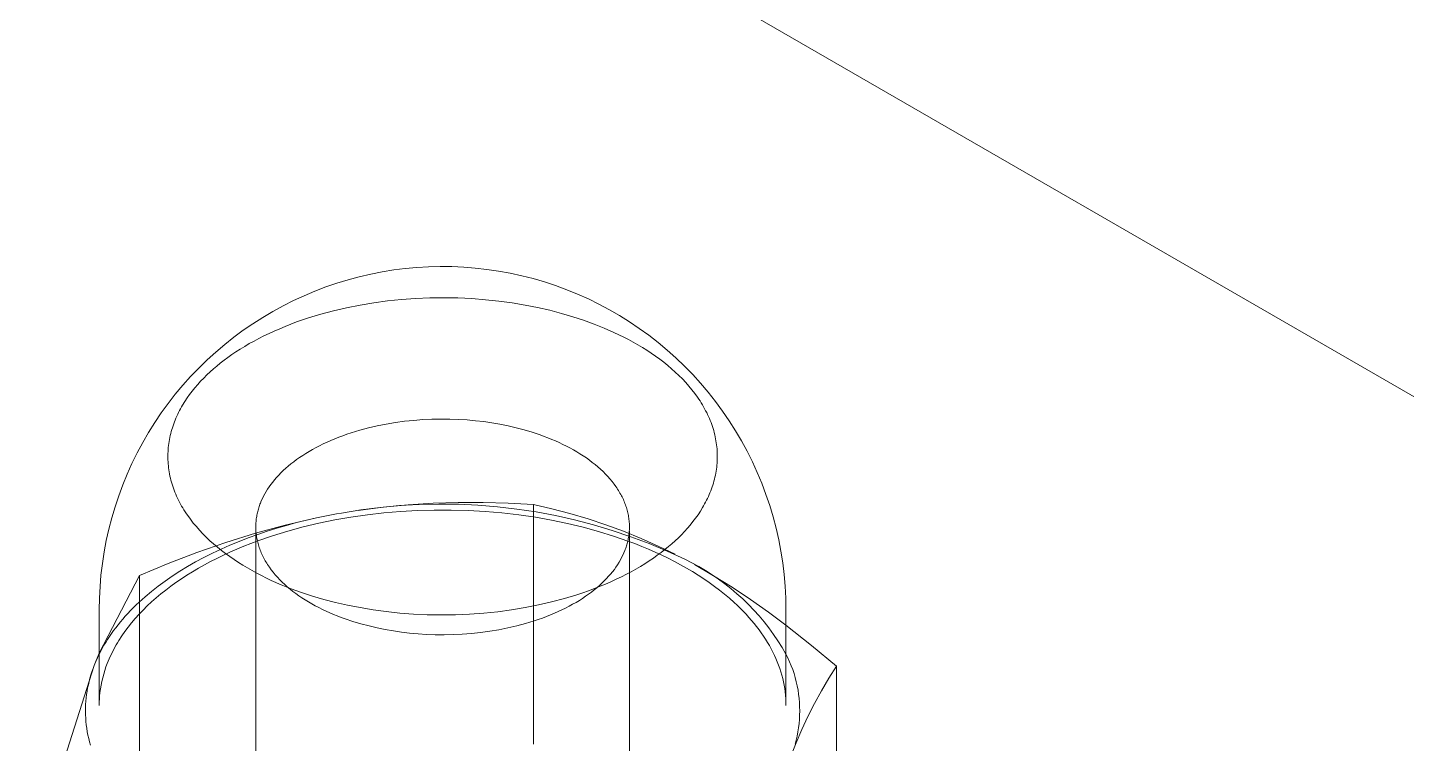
# Model space of a CAD drawing. Header units: millimetres. Extents: x -111 to 4919, y -143 to 3304.
# Drawn here: x 2781.96 to 2807.05, y 1543.93 to 1556.96 of the extents above; entities that cross this region are included whole.
import ezdxf

# ---------------------------------------------------------------- set-up
doc = ezdxf.new("R2010")
doc.units = ezdxf.units.MM
doc.layers.add('ZANO_R', color=7, linetype='Continuous', lineweight=0)

msp = doc.modelspace()

# ---------------------------------------------------------------- linework, layer by layer
at = {"layer": 'ZANO_R'}
for p, q in [((2769.006, 1572.285), (3087.204, 1388.573)), ((2787.791, 1552.37), (2787.996, 1552.425)), ((2787.996, 1552.425), (2788.204, 1552.473)), ((2788.204, 1552.473), (2788.412, 1552.514)), ((2788.412, 1552.514), (2788.623, 1552.548)), ((2788.623, 1552.548), (2788.834, 1552.574)), ((2788.834, 1552.574), (2789.046, 1552.594)), ((2789.046, 1552.594), (2789.258, 1552.606)), ((2789.258, 1552.606), (2789.471, 1552.611)), ((2789.471, 1552.611), (2789.683, 1552.609)), ((2789.683, 1552.609), (2789.896, 1552.6)), ((2789.896, 1552.6), (2790.108, 1552.583)), ((2790.108, 1552.583), (2790.32, 1552.559)), ((2790.32, 1552.559), (2790.532, 1552.528)), ((2790.532, 1552.528), (2790.743, 1552.489)), ((2790.743, 1552.489), (2790.952, 1552.443)), ((2790.952, 1552.443), (2791.16, 1552.39)), ((2786.991, 1552.08), (2787.187, 1552.163)), ((2787.187, 1552.163), (2787.386, 1552.239)), ((2787.386, 1552.239), (2787.587, 1552.308)), ((2787.587, 1552.308), (2787.791, 1552.37)), ((2791.16, 1552.39), (2791.366, 1552.33)), ((2791.366, 1552.33), (2791.57, 1552.263)), ((2791.57, 1552.263), (2791.771, 1552.189)), ((2791.771, 1552.189), (2791.97, 1552.108)), ((2786.608, 1551.895), (2786.798, 1551.991)), ((2786.798, 1551.991), (2786.991, 1552.08)), ((2788.01, 1551.909), (2787.766, 1551.86)), ((2788.258, 1551.95), (2788.01, 1551.909)), ((2788.51, 1551.984), (2788.258, 1551.95)), ((2788.765, 1552.01), (2788.51, 1551.984)), ((2789.022, 1552.028), (2788.765, 1552.01)), ((2789.279, 1552.039), (2789.022, 1552.028)), ((2789.535, 1552.042), (2789.279, 1552.039)), ((2789.791, 1552.038), (2789.535, 1552.042)), ((2790.043, 1552.026), (2789.791, 1552.038)), ((2790.293, 1552.007), (2790.043, 1552.026)), ((2790.538, 1551.981), (2790.293, 1552.007)), ((2790.779, 1551.948), (2790.538, 1551.981)), ((2791.013, 1551.909), (2790.779, 1551.948)), ((2791.241, 1551.864), (2791.013, 1551.909)), ((2791.97, 1552.108), (2792.165, 1552.02)), ((2792.165, 1552.02), (2792.358, 1551.926)), ((2792.358, 1551.926), (2792.547, 1551.825)), ((2786.059, 1551.57), (2786.238, 1551.685)), ((2786.238, 1551.685), (2786.421, 1551.793)), ((2786.421, 1551.793), (2786.608, 1551.895)), ((2787.072, 1551.675), (2786.962, 1551.639)), ((2787.296, 1551.743), (2787.072, 1551.675)), ((2787.528, 1551.805), (2787.296, 1551.743)), ((2787.766, 1551.86), (2787.528, 1551.805)), ((2791.462, 1551.814), (2791.241, 1551.864)), ((2791.676, 1551.758), (2791.462, 1551.814)), ((2791.882, 1551.698), (2791.676, 1551.758)), ((2792.079, 1551.633), (2791.882, 1551.698)), ((2792.547, 1551.825), (2792.733, 1551.718)), ((2792.733, 1551.718), (2792.915, 1551.604)), ((2785.712, 1551.323), (2785.883, 1551.45)), ((2785.883, 1551.45), (2786.059, 1551.57)), ((2786.448, 1551.437), (2786.353, 1551.393)), ((2786.547, 1551.479), (2786.448, 1551.437)), ((2786.647, 1551.521), (2786.547, 1551.479)), ((2786.75, 1551.562), (2786.647, 1551.521)), ((2786.855, 1551.601), (2786.75, 1551.562)), ((2786.962, 1551.639), (2786.855, 1551.601)), ((2792.268, 1551.564), (2792.079, 1551.633)), ((2792.451, 1551.491), (2792.268, 1551.564)), ((2792.631, 1551.412), (2792.451, 1551.491)), ((2792.72, 1551.37), (2792.631, 1551.412)), ((2792.915, 1551.604), (2793.093, 1551.484)), ((2793.093, 1551.484), (2793.266, 1551.359)), ((2785.383, 1551.053), (2785.546, 1551.191)), ((2785.546, 1551.191), (2785.712, 1551.323)), ((2785.911, 1551.158), (2785.83, 1551.108)), ((2785.994, 1551.207), (2785.911, 1551.158)), ((2786.08, 1551.255), (2785.994, 1551.207)), ((2786.168, 1551.302), (2786.08, 1551.255)), ((2786.259, 1551.348), (2786.168, 1551.302)), ((2786.353, 1551.393), (2786.259, 1551.348)), ((2792.808, 1551.326), (2792.72, 1551.37)), ((2792.895, 1551.281), (2792.808, 1551.326)), ((2792.981, 1551.235), (2792.895, 1551.281)), ((2793.065, 1551.187), (2792.981, 1551.235)), ((2793.148, 1551.137), (2793.065, 1551.187)), ((2793.266, 1551.359), (2793.435, 1551.227)), ((2793.435, 1551.227), (2793.6, 1551.089)), ((2785.074, 1550.761), (2785.226, 1550.91)), ((2785.226, 1550.91), (2785.383, 1551.053)), ((2785.534, 1550.904), (2785.467, 1550.852)), ((2785.604, 1550.956), (2785.534, 1550.904)), ((2785.677, 1551.008), (2785.604, 1550.956)), ((2785.752, 1551.058), (2785.677, 1551.008)), ((2785.83, 1551.108), (2785.752, 1551.058)), ((2793.23, 1551.086), (2793.148, 1551.137)), ((2793.309, 1551.034), (2793.23, 1551.086)), ((2793.387, 1550.98), (2793.309, 1551.034)), ((2793.464, 1550.925), (2793.387, 1550.98)), ((2793.538, 1550.868), (2793.464, 1550.925)), ((2793.6, 1551.089), (2793.76, 1550.946)), ((2793.76, 1550.946), (2793.915, 1550.798)), ((2784.927, 1550.608), (2785.074, 1550.761)), ((2785.28, 1550.692), (2785.221, 1550.637)), ((2785.34, 1550.746), (2785.28, 1550.692)), ((2785.402, 1550.799), (2785.34, 1550.746)), ((2785.467, 1550.852), (2785.402, 1550.799)), ((2793.61, 1550.81), (2793.538, 1550.868)), ((2793.68, 1550.75), (2793.61, 1550.81)), ((2793.748, 1550.69), (2793.68, 1550.75)), ((2793.813, 1550.628), (2793.748, 1550.69)), ((2793.915, 1550.798), (2794.064, 1550.644)), ((2794.064, 1550.644), (2794.209, 1550.486)), ((2784.648, 1550.286), (2784.785, 1550.449)), ((2784.785, 1550.449), (2784.927, 1550.608)), ((2785.005, 1550.405), (2784.955, 1550.343)), ((2785.056, 1550.464), (2785.005, 1550.405)), ((2785.109, 1550.523), (2785.056, 1550.464)), ((2785.164, 1550.581), (2785.109, 1550.523)), ((2785.221, 1550.637), (2785.164, 1550.581)), ((2793.876, 1550.565), (2793.813, 1550.628)), ((2793.937, 1550.5), (2793.876, 1550.565)), ((2793.994, 1550.435), (2793.937, 1550.5)), ((2794.049, 1550.369), (2793.994, 1550.435)), ((2794.209, 1550.486), (2794.347, 1550.322)), ((2784.518, 1550.118), (2784.648, 1550.286)), ((2784.821, 1550.154), (2784.781, 1550.088)), ((2784.863, 1550.218), (2784.821, 1550.154)), ((2784.908, 1550.281), (2784.863, 1550.218)), ((2784.955, 1550.343), (2784.908, 1550.281)), ((2794.102, 1550.301), (2794.049, 1550.369)), ((2794.151, 1550.233), (2794.102, 1550.301)), ((2794.175, 1550.198), (2794.151, 1550.233)), ((2794.198, 1550.164), (2794.175, 1550.198)), ((2794.22, 1550.129), (2794.198, 1550.164)), ((2794.347, 1550.322), (2794.48, 1550.154)), ((2794.48, 1550.154), (2794.608, 1549.981)), ((2784.273, 1549.77), (2784.393, 1549.946)), ((2784.393, 1549.946), (2784.518, 1550.118)), ((2784.691, 1549.921), (2784.675, 1549.886)), ((2784.708, 1549.955), (2784.691, 1549.921)), ((2784.725, 1549.988), (2784.708, 1549.955)), ((2784.743, 1550.022), (2784.725, 1549.988)), ((2784.762, 1550.055), (2784.743, 1550.022)), ((2784.781, 1550.088), (2784.762, 1550.055)), ((2794.241, 1550.094), (2794.22, 1550.129)), ((2794.262, 1550.058), (2794.241, 1550.094)), ((2794.281, 1550.023), (2794.262, 1550.058)), ((2794.3, 1549.987), (2794.281, 1550.023)), ((2794.319, 1549.952), (2794.3, 1549.987)), ((2794.336, 1549.916), (2794.319, 1549.952)), ((2794.353, 1549.88), (2794.336, 1549.916)), ((2794.608, 1549.981), (2794.729, 1549.804)), ((2784.16, 1549.589), (2784.273, 1549.77)), ((2784.584, 1549.642), (2784.574, 1549.606)), ((2784.595, 1549.677), (2784.584, 1549.642)), ((2784.606, 1549.713), (2784.595, 1549.677)), ((2784.619, 1549.748), (2784.606, 1549.713)), ((2784.632, 1549.783), (2784.619, 1549.748)), ((2784.646, 1549.817), (2784.632, 1549.783)), ((2784.66, 1549.852), (2784.646, 1549.817)), ((2784.675, 1549.886), (2784.66, 1549.852)), ((2788.003, 1549.631), (2788.162, 1549.673)), ((2788.162, 1549.673), (2788.324, 1549.711)), ((2788.324, 1549.711), (2788.488, 1549.744)), ((2788.488, 1549.744), (2788.654, 1549.771)), ((2788.654, 1549.771), (2788.82, 1549.794)), ((2788.82, 1549.794), (2788.987, 1549.811)), ((2788.987, 1549.811), (2789.154, 1549.824)), ((2789.154, 1549.824), (2789.319, 1549.832)), ((2789.319, 1549.832), (2789.483, 1549.835)), ((2789.483, 1549.835), (2789.645, 1549.833)), ((2789.645, 1549.833), (2789.804, 1549.828)), ((2789.804, 1549.828), (2789.96, 1549.818)), ((2789.96, 1549.818), (2790.112, 1549.804)), ((2790.112, 1549.804), (2790.261, 1549.787)), ((2790.261, 1549.787), (2790.408, 1549.766)), ((2790.408, 1549.766), (2790.556, 1549.74)), ((2790.556, 1549.74), (2790.704, 1549.71)), ((2790.704, 1549.71), (2790.852, 1549.676)), ((2790.852, 1549.676), (2790.999, 1549.637)), ((2794.368, 1549.843), (2794.353, 1549.88)), ((2794.383, 1549.807), (2794.368, 1549.843)), ((2794.398, 1549.771), (2794.383, 1549.807)), ((2794.411, 1549.734), (2794.398, 1549.771)), ((2794.424, 1549.697), (2794.411, 1549.734)), ((2794.435, 1549.661), (2794.424, 1549.697)), ((2794.446, 1549.624), (2794.435, 1549.661)), ((2794.729, 1549.804), (2794.844, 1549.623)), ((2783.953, 1549.218), (2784.054, 1549.405)), ((2784.054, 1549.405), (2784.16, 1549.589)), ((2784.529, 1549.389), (2784.524, 1549.353)), ((2784.534, 1549.426), (2784.529, 1549.389)), ((2784.541, 1549.462), (2784.534, 1549.426)), ((2784.548, 1549.498), (2784.541, 1549.462)), ((2784.556, 1549.534), (2784.548, 1549.498)), ((2784.564, 1549.57), (2784.556, 1549.534)), ((2784.574, 1549.606), (2784.564, 1549.57)), ((2787.341, 1549.382), (2787.409, 1549.414)), ((2787.409, 1549.414), (2787.479, 1549.445)), ((2787.479, 1549.445), (2787.55, 1549.475)), ((2787.55, 1549.475), (2787.622, 1549.504)), ((2787.622, 1549.504), (2787.696, 1549.531)), ((2787.696, 1549.531), (2787.771, 1549.558)), ((2787.771, 1549.558), (2787.847, 1549.583)), ((2787.847, 1549.583), (2787.925, 1549.608)), ((2787.925, 1549.608), (2788.003, 1549.631)), ((2790.999, 1549.637), (2791.144, 1549.594)), ((2791.144, 1549.594), (2791.288, 1549.546)), ((2791.288, 1549.546), (2791.359, 1549.52)), ((2791.359, 1549.52), (2791.429, 1549.493)), ((2791.429, 1549.493), (2791.498, 1549.465)), ((2791.498, 1549.465), (2791.567, 1549.436)), ((2791.567, 1549.436), (2791.634, 1549.406)), ((2791.634, 1549.406), (2791.7, 1549.374)), ((2794.456, 1549.587), (2794.446, 1549.624)), ((2794.466, 1549.55), (2794.456, 1549.587)), ((2794.474, 1549.513), (2794.466, 1549.55)), ((2794.482, 1549.476), (2794.474, 1549.513)), ((2794.488, 1549.439), (2794.482, 1549.476)), ((2794.494, 1549.402), (2794.488, 1549.439)), ((2794.499, 1549.365), (2794.494, 1549.402)), ((2794.844, 1549.623), (2794.953, 1549.438)), ((2794.953, 1549.438), (2795.055, 1549.25)), ((2783.859, 1549.027), (2783.953, 1549.218)), ((2784.515, 1549.242), (2784.513, 1549.206)), ((2784.513, 1549.206), (2784.513, 1549.169)), ((2784.513, 1549.169), (2784.513, 1549.132)), ((2784.517, 1549.279), (2784.515, 1549.242)), ((2784.52, 1549.316), (2784.517, 1549.279)), ((2784.524, 1549.353), (2784.52, 1549.316)), ((2786.91, 1549.135), (2786.966, 1549.173)), ((2786.966, 1549.173), (2787.024, 1549.21)), ((2787.024, 1549.21), (2787.084, 1549.246)), ((2787.084, 1549.246), (2787.146, 1549.281)), ((2787.146, 1549.281), (2787.209, 1549.316)), ((2787.209, 1549.316), (2787.274, 1549.35)), ((2787.274, 1549.35), (2787.341, 1549.382)), ((2791.7, 1549.374), (2791.766, 1549.342)), ((2791.766, 1549.342), (2791.83, 1549.308)), ((2791.83, 1549.308), (2791.892, 1549.274)), ((2791.892, 1549.274), (2791.954, 1549.238)), ((2791.954, 1549.238), (2792.013, 1549.202)), ((2792.013, 1549.202), (2792.072, 1549.164)), ((2792.072, 1549.164), (2792.129, 1549.126)), ((2794.504, 1549.328), (2794.499, 1549.365)), ((2794.507, 1549.29), (2794.504, 1549.328)), ((2794.51, 1549.253), (2794.507, 1549.29)), ((2794.511, 1549.216), (2794.51, 1549.253)), ((2794.512, 1549.179), (2794.511, 1549.216)), ((2794.512, 1549.142), (2794.512, 1549.179)), ((2794.512, 1549.105), (2794.512, 1549.142)), ((2795.055, 1549.25), (2795.151, 1549.058)), ((2783.772, 1548.833), (2783.859, 1549.027)), ((2784.513, 1549.132), (2784.514, 1549.095)), ((2784.514, 1549.095), (2784.515, 1549.058)), ((2784.515, 1549.058), (2784.518, 1549.02)), ((2784.518, 1549.02), (2784.521, 1548.983)), ((2784.521, 1548.983), (2784.526, 1548.946)), ((2784.526, 1548.946), (2784.531, 1548.909)), ((2784.531, 1548.909), (2784.537, 1548.872)), ((2786.57, 1548.856), (2786.613, 1548.897)), ((2786.613, 1548.897), (2786.657, 1548.938)), ((2786.657, 1548.938), (2786.704, 1548.978)), ((2786.704, 1548.978), (2786.753, 1549.018)), ((2786.753, 1549.018), (2786.803, 1549.058)), ((2786.803, 1549.058), (2786.856, 1549.097)), ((2786.856, 1549.097), (2786.91, 1549.135)), ((2792.129, 1549.126), (2792.184, 1549.086)), ((2792.184, 1549.086), (2792.237, 1549.046)), ((2792.237, 1549.046), (2792.289, 1549.005)), ((2792.289, 1549.005), (2792.339, 1548.963)), ((2792.339, 1548.963), (2792.387, 1548.921)), ((2792.387, 1548.921), (2792.433, 1548.877)), ((2794.491, 1548.885), (2794.496, 1548.922)), ((2794.496, 1548.922), (2794.501, 1548.958)), ((2794.501, 1548.958), (2794.505, 1548.995)), ((2794.505, 1548.995), (2794.508, 1549.032)), ((2794.508, 1549.032), (2794.51, 1549.068)), ((2794.51, 1549.068), (2794.512, 1549.105)), ((2795.151, 1549.058), (2795.24, 1548.863)), ((2783.691, 1548.636), (2783.772, 1548.833)), ((2784.537, 1548.872), (2784.543, 1548.835)), ((2784.543, 1548.835), (2784.551, 1548.798)), ((2784.551, 1548.798), (2784.559, 1548.761)), ((2784.559, 1548.761), (2784.569, 1548.724)), ((2784.569, 1548.724), (2784.579, 1548.687)), ((2784.579, 1548.687), (2784.59, 1548.65)), ((2784.59, 1548.65), (2784.601, 1548.614)), ((2786.357, 1548.602), (2786.387, 1548.645)), ((2786.387, 1548.645), (2786.42, 1548.688)), ((2786.42, 1548.688), (2786.455, 1548.73)), ((2786.455, 1548.73), (2786.491, 1548.772)), ((2786.491, 1548.772), (2786.53, 1548.814)), ((2786.53, 1548.814), (2786.57, 1548.856)), ((2792.433, 1548.877), (2792.477, 1548.833)), ((2792.477, 1548.833), (2792.519, 1548.789)), ((2792.519, 1548.789), (2792.559, 1548.744)), ((2792.559, 1548.744), (2792.597, 1548.698)), ((2792.597, 1548.698), (2792.633, 1548.652)), ((2792.633, 1548.652), (2792.666, 1548.605)), ((2794.43, 1548.634), (2794.441, 1548.669)), ((2794.441, 1548.669), (2794.451, 1548.705)), ((2794.451, 1548.705), (2794.461, 1548.741)), ((2794.461, 1548.741), (2794.469, 1548.777)), ((2794.469, 1548.777), (2794.477, 1548.813)), ((2794.477, 1548.813), (2794.484, 1548.849)), ((2794.484, 1548.849), (2794.491, 1548.885)), ((2795.24, 1548.863), (2795.322, 1548.665)), ((2795.322, 1548.665), (2795.398, 1548.464)), ((2783.55, 1548.237), (2783.617, 1548.438)), ((2783.617, 1548.438), (2783.691, 1548.636)), ((2784.601, 1548.614), (2784.614, 1548.577)), ((2784.614, 1548.577), (2784.627, 1548.54)), ((2784.627, 1548.54), (2784.641, 1548.504)), ((2784.641, 1548.504), (2784.657, 1548.468)), ((2784.657, 1548.468), (2784.672, 1548.431)), ((2784.672, 1548.431), (2784.689, 1548.395)), ((2784.689, 1548.395), (2784.706, 1548.359)), ((2786.213, 1548.346), (2786.232, 1548.389)), ((2786.232, 1548.389), (2786.254, 1548.431)), ((2786.254, 1548.431), (2786.276, 1548.474)), ((2786.276, 1548.474), (2786.301, 1548.517)), ((2786.301, 1548.517), (2786.328, 1548.56)), ((2786.328, 1548.56), (2786.357, 1548.602)), ((2792.666, 1548.605), (2792.682, 1548.582)), ((2792.682, 1548.582), (2792.698, 1548.558)), ((2792.698, 1548.558), (2792.713, 1548.535)), ((2792.713, 1548.535), (2792.727, 1548.511)), ((2792.727, 1548.511), (2792.741, 1548.487)), ((2792.741, 1548.487), (2792.754, 1548.463)), ((2792.754, 1548.463), (2792.767, 1548.44)), ((2792.767, 1548.44), (2792.779, 1548.416)), ((2792.779, 1548.416), (2792.791, 1548.392)), ((2792.791, 1548.392), (2792.802, 1548.368)), ((2794.317, 1548.356), (2794.334, 1548.39)), ((2794.334, 1548.39), (2794.349, 1548.424)), ((2794.349, 1548.424), (2794.365, 1548.459)), ((2794.365, 1548.459), (2794.379, 1548.493)), ((2794.379, 1548.493), (2794.393, 1548.528)), ((2794.393, 1548.528), (2794.406, 1548.563)), ((2794.406, 1548.563), (2794.418, 1548.598)), ((2794.418, 1548.598), (2794.43, 1548.634)), ((2795.398, 1548.464), (2795.467, 1548.261)), ((2783.49, 1548.034), (2783.55, 1548.237)), ((2784.706, 1548.359), (2784.725, 1548.323)), ((2784.725, 1548.323), (2784.744, 1548.288)), ((2784.744, 1548.288), (2784.763, 1548.252)), ((2784.763, 1548.252), (2784.784, 1548.217)), ((2784.784, 1548.217), (2784.805, 1548.182)), ((2784.805, 1548.182), (2784.827, 1548.147)), ((2784.827, 1548.147), (2784.85, 1548.112)), ((2786.142, 1548.13), (2786.147, 1548.152)), ((2786.147, 1548.152), (2786.153, 1548.174)), ((2786.153, 1548.174), (2786.159, 1548.196)), ((2786.159, 1548.196), (2786.166, 1548.218)), ((2786.166, 1548.218), (2786.173, 1548.24)), ((2786.173, 1548.24), (2786.18, 1548.261)), ((2786.18, 1548.261), (2786.188, 1548.283)), ((2786.188, 1548.283), (2786.196, 1548.304)), ((2786.196, 1548.304), (2786.213, 1548.346)), ((2787.672, 1548.123), (2788.023, 1548.181)), ((2788.428, 1548.229), (2787.975, 1548.172)), ((2788.023, 1548.181), (2788.376, 1548.226)), ((2788.376, 1548.226), (2788.731, 1548.259)), ((2788.883, 1548.273), (2788.428, 1548.229)), ((2788.748, 1548.153), (2788.444, 1548.127)), ((2788.731, 1548.259), (2789.087, 1548.28)), ((2789.054, 1548.17), (2788.748, 1548.153)), ((2789.339, 1548.302), (2788.883, 1548.273)), ((2789.361, 1548.179), (2789.054, 1548.17)), ((2789.087, 1548.28), (2789.443, 1548.288)), ((2789.795, 1548.317), (2789.339, 1548.302)), ((2789.669, 1548.179), (2789.361, 1548.179)), ((2789.443, 1548.288), (2789.799, 1548.284)), ((2789.978, 1548.17), (2789.669, 1548.179)), ((2790.252, 1548.318), (2789.795, 1548.317)), ((2789.799, 1548.284), (2790.155, 1548.267)), ((2790.286, 1548.152), (2789.978, 1548.17)), ((2790.155, 1548.267), (2790.509, 1548.238)), ((2790.708, 1548.305), (2790.252, 1548.318)), ((2790.593, 1548.126), (2790.286, 1548.152)), ((2790.509, 1548.238), (2790.863, 1548.197)), ((2791.164, 1548.277), (2790.708, 1548.305)), ((2790.863, 1548.197), (2791.215, 1548.143)), ((2791.164, 1548.277), (2791.164, 1543.918)), ((2791.499, 1548.203), (2791.164, 1548.277)), ((2791.215, 1548.143), (2791.565, 1548.077)), ((2791.831, 1548.117), (2791.499, 1548.203)), ((2792.802, 1548.368), (2792.813, 1548.344)), ((2792.813, 1548.344), (2792.823, 1548.32)), ((2792.823, 1548.32), (2792.832, 1548.296)), ((2792.832, 1548.296), (2792.841, 1548.271)), ((2792.841, 1548.271), (2792.85, 1548.247)), ((2792.85, 1548.247), (2792.858, 1548.223)), ((2792.858, 1548.223), (2792.865, 1548.199)), ((2792.865, 1548.199), (2792.872, 1548.175)), ((2792.872, 1548.175), (2792.878, 1548.151)), ((2792.878, 1548.151), (2792.884, 1548.127)), ((2794.161, 1548.093), (2794.204, 1548.157)), ((2794.204, 1548.157), (2794.244, 1548.223)), ((2794.244, 1548.223), (2794.263, 1548.256)), ((2794.263, 1548.256), (2794.282, 1548.289)), ((2794.282, 1548.289), (2794.3, 1548.323)), ((2794.3, 1548.323), (2794.317, 1548.356)), ((2795.467, 1548.261), (2795.528, 1548.056)), ((2783.437, 1547.829), (2783.49, 1548.034)), ((2784.85, 1548.112), (2784.874, 1548.078)), ((2784.874, 1548.078), (2784.923, 1548.01)), ((2784.923, 1548.01), (2784.975, 1547.942)), ((2784.975, 1547.942), (2785.031, 1547.876)), ((2786.648, 1547.902), (2786.106, 1547.755)), ((2786.112, 1547.878), (2786.113, 1547.902)), ((2786.113, 1547.902), (2786.114, 1547.925)), ((2786.114, 1547.925), (2786.115, 1547.948)), ((2786.115, 1547.948), (2786.117, 1547.971)), ((2786.117, 1547.971), (2786.119, 1547.994)), ((2786.119, 1547.994), (2786.122, 1548.017)), ((2786.122, 1548.017), (2786.125, 1548.04)), ((2786.125, 1548.04), (2786.129, 1548.063)), ((2786.129, 1548.063), (2786.133, 1548.085)), ((2786.133, 1548.085), (2786.137, 1548.108)), ((2786.137, 1548.108), (2786.142, 1548.13)), ((2786.496, 1547.849), (2786.674, 1547.9)), ((2787.193, 1548.032), (2786.648, 1547.902)), ((2786.674, 1547.9), (2786.853, 1547.949)), ((2786.853, 1547.949), (2787.034, 1547.993)), ((2787.259, 1547.939), (2786.973, 1547.871)), ((2787.034, 1547.993), (2787.215, 1548.035)), ((2787.215, 1548.035), (2787.398, 1548.073)), ((2787.55, 1547.999), (2787.259, 1547.939)), ((2787.398, 1548.073), (2787.581, 1548.108)), ((2787.844, 1548.05), (2787.55, 1547.999)), ((2787.672, 1548.124), (2787.581, 1548.108)), ((2788.143, 1548.093), (2787.844, 1548.05)), ((2788.444, 1548.127), (2788.143, 1548.093)), ((2790.899, 1548.091), (2790.593, 1548.126)), ((2791.201, 1548.047), (2790.899, 1548.091)), ((2791.497, 1547.995), (2791.201, 1548.047)), ((2791.788, 1547.934), (2791.497, 1547.995)), ((2791.565, 1548.077), (2791.913, 1547.999)), ((2792.072, 1547.866), (2791.788, 1547.934)), ((2792.16, 1548.02), (2791.831, 1548.117)), ((2791.913, 1547.999), (2792.257, 1547.909)), ((2792.485, 1547.912), (2792.16, 1548.02)), ((2792.257, 1547.909), (2792.598, 1547.807)), ((2792.807, 1547.793), (2792.485, 1547.912)), ((2792.884, 1548.127), (2792.889, 1548.103)), ((2792.889, 1548.103), (2792.893, 1548.079)), ((2792.893, 1548.079), (2792.898, 1548.055)), ((2792.898, 1548.055), (2792.901, 1548.031)), ((2792.901, 1548.031), (2792.904, 1548.007)), ((2792.904, 1548.007), (2792.907, 1547.984)), ((2792.907, 1547.984), (2792.909, 1547.96)), ((2792.909, 1547.96), (2792.911, 1547.936)), ((2792.911, 1547.936), (2792.912, 1547.912)), ((2792.912, 1547.912), (2792.912, 1547.889)), ((2792.912, 1547.889), (2792.912, 1547.865)), ((2793.969, 1547.846), (2794.02, 1547.906)), ((2794.02, 1547.906), (2794.069, 1547.967)), ((2794.069, 1547.967), (2794.117, 1548.03)), ((2794.117, 1548.03), (2794.161, 1548.093)), ((2795.528, 1548.056), (2795.583, 1547.848)), ((2783.391, 1547.622), (2783.437, 1547.829)), ((2785.031, 1547.876), (2785.088, 1547.81)), ((2785.088, 1547.81), (2785.149, 1547.746)), ((2785.149, 1547.746), (2785.212, 1547.683)), ((2785.212, 1547.683), (2785.277, 1547.621)), ((2786.106, 1547.755), (2785.57, 1547.589)), ((2785.807, 1547.608), (2785.976, 1547.673)), ((2785.976, 1547.673), (2786.147, 1547.735)), ((2786.113, 1547.855), (2786.112, 1547.878)), ((2786.112, 1539.581), (2786.112, 1547.855)), ((2786.113, 1547.831), (2786.113, 1547.855)), ((2786.114, 1547.808), (2786.113, 1547.831)), ((2786.116, 1547.784), (2786.114, 1547.808)), ((2786.118, 1547.76), (2786.116, 1547.784)), ((2786.121, 1547.736), (2786.118, 1547.76)), ((2786.124, 1547.713), (2786.121, 1547.736)), ((2786.127, 1547.689), (2786.124, 1547.713)), ((2786.131, 1547.665), (2786.127, 1547.689)), ((2786.136, 1547.641), (2786.131, 1547.665)), ((2786.141, 1547.617), (2786.136, 1547.641)), ((2786.147, 1547.735), (2786.32, 1547.793)), ((2786.419, 1547.711), (2786.151, 1547.619)), ((2786.32, 1547.793), (2786.496, 1547.849)), ((2786.693, 1547.795), (2786.419, 1547.711)), ((2786.973, 1547.871), (2786.693, 1547.795)), ((2792.35, 1547.79), (2792.072, 1547.866)), ((2792.62, 1547.706), (2792.35, 1547.79)), ((2792.598, 1547.807), (2792.936, 1547.693)), ((2792.882, 1547.615), (2792.62, 1547.706)), ((2793.124, 1547.663), (2792.807, 1547.793)), ((2792.888, 1547.636), (2792.883, 1547.614)), ((2792.892, 1547.659), (2792.888, 1547.636)), ((2792.896, 1547.681), (2792.892, 1547.659)), ((2792.9, 1547.704), (2792.896, 1547.681)), ((2792.903, 1547.727), (2792.9, 1547.704)), ((2792.906, 1547.749), (2792.903, 1547.727)), ((2792.908, 1547.773), (2792.906, 1547.749)), ((2792.91, 1547.796), (2792.908, 1547.773)), ((2792.911, 1547.819), (2792.91, 1547.796)), ((2792.912, 1547.842), (2792.911, 1547.819)), ((2792.912, 1547.865), (2792.912, 1547.842)), ((2792.912, 1547.796), (2792.912, 1539.581)), ((2792.936, 1547.693), (2793.269, 1547.567)), ((2793.438, 1547.524), (2793.124, 1547.663)), ((2793.745, 1547.619), (2793.804, 1547.674)), ((2793.804, 1547.674), (2793.86, 1547.73)), ((2793.86, 1547.73), (2793.916, 1547.788)), ((2793.916, 1547.788), (2793.969, 1547.846)), ((2795.583, 1547.848), (2795.63, 1547.639)), ((2795.63, 1547.639), (2795.671, 1547.429)), ((2783.32, 1547.205), (2783.352, 1547.415)), ((2783.352, 1547.415), (2783.391, 1547.622)), ((2785.039, 1547.407), (2784.515, 1547.207)), ((2785.57, 1547.589), (2785.039, 1547.407)), ((2785.167, 1547.315), (2785.322, 1547.393)), ((2785.277, 1547.621), (2785.345, 1547.561)), ((2785.322, 1547.393), (2785.48, 1547.468)), ((2785.345, 1547.561), (2785.415, 1547.501)), ((2785.415, 1547.501), (2785.487, 1547.443)), ((2785.48, 1547.468), (2785.642, 1547.539)), ((2785.487, 1547.443), (2785.561, 1547.386)), ((2785.643, 1547.412), (2785.522, 1547.357)), ((2785.561, 1547.386), (2785.638, 1547.331)), ((2785.642, 1547.539), (2785.807, 1547.608)), ((2785.766, 1547.466), (2785.643, 1547.412)), ((2785.892, 1547.519), (2785.766, 1547.466)), ((2786.02, 1547.569), (2785.892, 1547.519)), ((2786.151, 1547.619), (2786.02, 1547.569)), ((2786.147, 1547.593), (2786.141, 1547.617)), ((2786.153, 1547.569), (2786.147, 1547.593)), ((2786.16, 1547.545), (2786.153, 1547.569)), ((2786.167, 1547.521), (2786.16, 1547.545)), ((2786.175, 1547.496), (2786.167, 1547.521)), ((2786.184, 1547.472), (2786.175, 1547.496)), ((2786.193, 1547.448), (2786.184, 1547.472)), ((2786.202, 1547.424), (2786.193, 1547.448)), ((2786.212, 1547.4), (2786.202, 1547.424)), ((2786.223, 1547.376), (2786.212, 1547.4)), ((2792.812, 1547.398), (2792.792, 1547.355)), ((2792.829, 1547.44), (2792.812, 1547.398)), ((2792.837, 1547.461), (2792.829, 1547.44)), ((2792.845, 1547.483), (2792.837, 1547.461)), ((2792.852, 1547.504), (2792.845, 1547.483)), ((2792.859, 1547.526), (2792.852, 1547.504)), ((2792.866, 1547.548), (2792.859, 1547.526)), ((2792.872, 1547.57), (2792.866, 1547.548)), ((2792.878, 1547.592), (2792.872, 1547.57)), ((2792.883, 1547.614), (2792.878, 1547.592)), ((2793.011, 1547.567), (2792.882, 1547.615)), ((2793.137, 1547.517), (2793.011, 1547.567)), ((2793.26, 1547.465), (2793.137, 1547.517)), ((2793.382, 1547.412), (2793.26, 1547.465)), ((2793.269, 1547.567), (2793.598, 1547.43)), ((2793.501, 1547.357), (2793.382, 1547.412)), ((2793.42, 1547.355), (2793.49, 1547.407)), ((2793.746, 1547.373), (2793.438, 1547.524)), ((2793.49, 1547.407), (2793.558, 1547.459)), ((2793.558, 1547.459), (2793.623, 1547.512)), ((2793.598, 1547.43), (2793.921, 1547.282)), ((2793.623, 1547.512), (2793.685, 1547.565)), ((2793.685, 1547.565), (2793.745, 1547.619)), ((2795.671, 1547.429), (2795.704, 1547.217)), ((2783.295, 1546.995), (2783.32, 1547.205)), ((2784.515, 1547.207), (2783.998, 1546.99)), ((2784.729, 1547.065), (2784.871, 1547.151)), ((2784.871, 1547.151), (2785.017, 1547.235)), ((2785.017, 1547.235), (2785.167, 1547.315)), ((2785.178, 1547.181), (2785.068, 1547.119)), ((2785.29, 1547.241), (2785.178, 1547.181)), ((2785.405, 1547.299), (2785.29, 1547.241)), ((2785.522, 1547.357), (2785.405, 1547.299)), ((2785.638, 1547.331), (2785.716, 1547.277)), ((2785.716, 1547.277), (2785.795, 1547.225)), ((2785.795, 1547.225), (2785.877, 1547.174)), ((2785.877, 1547.174), (2785.96, 1547.124)), ((2786.234, 1547.352), (2786.223, 1547.376)), ((2786.245, 1547.328), (2786.234, 1547.352)), ((2786.258, 1547.304), (2786.245, 1547.328)), ((2786.27, 1547.28), (2786.258, 1547.304)), ((2786.284, 1547.257), (2786.27, 1547.28)), ((2786.298, 1547.233), (2786.284, 1547.257)), ((2786.312, 1547.209), (2786.298, 1547.233)), ((2786.327, 1547.186), (2786.312, 1547.209)), ((2786.343, 1547.162), (2786.327, 1547.186)), ((2786.359, 1547.139), (2786.343, 1547.162)), ((2786.392, 1547.092), (2786.359, 1547.139)), ((2792.668, 1547.141), (2792.638, 1547.099)), ((2792.697, 1547.184), (2792.668, 1547.141)), ((2792.724, 1547.227), (2792.697, 1547.184)), ((2792.748, 1547.27), (2792.724, 1547.227)), ((2792.771, 1547.312), (2792.748, 1547.27)), ((2792.792, 1547.355), (2792.771, 1547.312)), ((2793.031, 1547.104), (2793.114, 1547.153)), ((2793.114, 1547.153), (2793.194, 1547.202)), ((2793.194, 1547.202), (2793.272, 1547.253)), ((2793.272, 1547.253), (2793.348, 1547.303)), ((2793.348, 1547.303), (2793.42, 1547.355)), ((2793.618, 1547.3), (2793.501, 1547.357)), ((2793.733, 1547.242), (2793.618, 1547.3)), ((2793.845, 1547.182), (2793.733, 1547.242)), ((2793.954, 1547.12), (2793.845, 1547.182)), ((2793.921, 1547.282), (2794.049, 1547.218)), ((2794.049, 1547.218), (2794.174, 1547.15)), ((2794.443, 1546.984), (2794.097, 1547.186)), ((2794.174, 1547.15), (2794.297, 1547.078)), ((2795.704, 1547.217), (2795.729, 1547.004)), ((2783.998, 1546.99), (2783.262, 1545.576)), ((2783.277, 1546.784), (2783.295, 1546.995)), ((2783.998, 1542.63), (2783.998, 1546.99)), ((2784.334, 1546.793), (2784.461, 1546.886)), ((2784.461, 1546.886), (2784.593, 1546.977)), ((2784.593, 1546.977), (2784.729, 1547.065)), ((2784.758, 1546.926), (2784.66, 1546.859)), ((2784.858, 1546.992), (2784.758, 1546.926)), ((2784.962, 1547.056), (2784.858, 1546.992)), ((2785.068, 1547.119), (2784.962, 1547.056)), ((2785.96, 1547.124), (2786.044, 1547.076)), ((2786.044, 1547.076), (2786.13, 1547.03)), ((2786.13, 1547.03), (2786.217, 1546.985)), ((2786.217, 1546.985), (2786.305, 1546.941)), ((2786.305, 1546.941), (2786.394, 1546.899)), ((2786.428, 1547.046), (2786.392, 1547.092)), ((2786.394, 1546.899), (2786.574, 1546.82)), ((2786.466, 1547), (2786.428, 1547.046)), ((2786.506, 1546.955), (2786.466, 1547)), ((2786.548, 1546.911), (2786.506, 1546.955)), ((2786.592, 1546.867), (2786.548, 1546.911)), ((2792.455, 1546.888), (2792.412, 1546.847)), ((2792.495, 1546.93), (2792.455, 1546.888)), ((2792.534, 1546.972), (2792.495, 1546.93)), ((2792.57, 1547.014), (2792.534, 1546.972)), ((2792.605, 1547.056), (2792.57, 1547.014)), ((2792.577, 1546.874), (2792.672, 1546.918)), ((2792.638, 1547.099), (2792.605, 1547.056)), ((2792.672, 1546.918), (2792.766, 1546.963)), ((2792.766, 1546.963), (2792.857, 1547.009)), ((2792.857, 1547.009), (2792.945, 1547.056)), ((2792.945, 1547.056), (2793.031, 1547.104)), ((2794.061, 1547.057), (2793.954, 1547.12)), ((2794.166, 1546.992), (2794.061, 1547.057)), ((2794.267, 1546.926), (2794.166, 1546.992)), ((2794.366, 1546.858), (2794.267, 1546.926)), ((2794.297, 1547.078), (2794.417, 1547.001)), ((2794.417, 1547.001), (2794.534, 1546.921)), ((2794.782, 1546.773), (2794.443, 1546.984)), ((2794.534, 1546.921), (2794.649, 1546.836)), ((2795.729, 1547.004), (2795.748, 1546.79)), ((2783.266, 1546.573), (2783.277, 1546.784)), ((2784.097, 1546.6), (2784.213, 1546.697)), ((2784.213, 1546.697), (2784.334, 1546.793)), ((2784.385, 1546.651), (2784.299, 1546.579)), ((2784.473, 1546.721), (2784.385, 1546.651)), ((2784.565, 1546.791), (2784.473, 1546.721)), ((2784.66, 1546.859), (2784.565, 1546.791)), ((2786.574, 1546.82), (2786.757, 1546.746)), ((2786.638, 1546.823), (2786.592, 1546.867)), ((2786.686, 1546.781), (2786.638, 1546.823)), ((2786.736, 1546.739), (2786.686, 1546.781)), ((2786.788, 1546.698), (2786.736, 1546.739)), ((2786.757, 1546.746), (2786.946, 1546.678)), ((2786.841, 1546.658), (2786.788, 1546.698)), ((2786.896, 1546.618), (2786.841, 1546.658)), ((2786.946, 1546.678), (2787.143, 1546.613)), ((2791.729, 1546.568), (2791.953, 1546.636)), ((2791.953, 1546.636), (2792.063, 1546.672)), ((2792.063, 1546.672), (2792.17, 1546.71)), ((2792.169, 1546.647), (2792.115, 1546.609)), ((2792.222, 1546.686), (2792.169, 1546.647)), ((2792.17, 1546.71), (2792.275, 1546.749)), ((2792.272, 1546.725), (2792.222, 1546.686)), ((2792.321, 1546.765), (2792.272, 1546.725)), ((2792.275, 1546.749), (2792.378, 1546.79)), ((2792.367, 1546.806), (2792.321, 1546.765)), ((2792.412, 1546.847), (2792.367, 1546.806)), ((2792.378, 1546.79), (2792.478, 1546.831)), ((2792.478, 1546.831), (2792.577, 1546.874)), ((2794.462, 1546.789), (2794.366, 1546.858)), ((2794.555, 1546.718), (2794.462, 1546.789)), ((2794.645, 1546.646), (2794.555, 1546.718)), ((2794.732, 1546.573), (2794.645, 1546.646)), ((2794.649, 1546.836), (2794.761, 1546.748)), ((2794.761, 1546.748), (2794.87, 1546.656)), ((2795.116, 1546.552), (2794.782, 1546.773)), ((2794.87, 1546.656), (2794.975, 1546.56)), ((2795.748, 1546.79), (2795.759, 1546.576)), ((2783.262, 1546.361), (2783.266, 1546.573)), ((2783.833, 1546.349), (2783.883, 1546.4)), ((2783.883, 1546.4), (2783.934, 1546.451)), ((2783.934, 1546.451), (2783.987, 1546.501)), ((2783.987, 1546.501), (2784.097, 1546.6)), ((2784.138, 1546.432), (2784.062, 1546.357)), ((2784.217, 1546.506), (2784.138, 1546.432)), ((2784.299, 1546.579), (2784.217, 1546.506)), ((2786.953, 1546.58), (2786.896, 1546.618)), ((2787.011, 1546.542), (2786.953, 1546.58)), ((2787.071, 1546.506), (2787.011, 1546.542)), ((2787.133, 1546.47), (2787.071, 1546.506)), ((2787.195, 1546.435), (2787.133, 1546.47)), ((2787.143, 1546.613), (2787.349, 1546.553)), ((2787.259, 1546.402), (2787.195, 1546.435)), ((2787.325, 1546.369), (2787.259, 1546.402)), ((2787.349, 1546.553), (2787.563, 1546.497)), ((2787.563, 1546.497), (2787.784, 1546.447)), ((2787.784, 1546.447), (2788.012, 1546.402)), ((2788.012, 1546.402), (2788.246, 1546.363)), ((2790.767, 1546.361), (2791.015, 1546.402)), ((2791.015, 1546.402), (2791.259, 1546.451)), ((2791.259, 1546.451), (2791.497, 1546.506)), ((2791.497, 1546.506), (2791.729, 1546.568)), ((2791.751, 1546.394), (2791.684, 1546.361)), ((2791.816, 1546.428), (2791.751, 1546.394)), ((2791.879, 1546.463), (2791.816, 1546.428)), ((2791.941, 1546.498), (2791.879, 1546.463)), ((2792.001, 1546.534), (2791.941, 1546.498)), ((2792.059, 1546.571), (2792.001, 1546.534)), ((2792.115, 1546.609), (2792.059, 1546.571)), ((2794.817, 1546.498), (2794.732, 1546.573)), ((2794.874, 1546.445), (2794.817, 1546.498)), ((2794.93, 1546.39), (2794.874, 1546.445)), ((2794.984, 1546.336), (2794.93, 1546.39)), ((2794.975, 1546.56), (2795.077, 1546.461)), ((2795.077, 1546.461), (2795.176, 1546.359)), ((2795.442, 1546.321), (2795.116, 1546.552)), ((2795.759, 1546.576), (2795.762, 1546.361)), ((2783.262, 1544.622), (2783.262, 1546.361)), ((2783.605, 1546.09), (2783.648, 1546.142)), ((2783.648, 1546.142), (2783.692, 1546.194)), ((2783.692, 1546.194), (2783.737, 1546.246)), ((2783.737, 1546.246), (2783.784, 1546.298)), ((2783.784, 1546.298), (2783.833, 1546.349)), ((2783.919, 1546.204), (2783.853, 1546.126)), ((2783.989, 1546.281), (2783.919, 1546.204)), ((2784.062, 1546.357), (2783.989, 1546.281)), ((2787.391, 1546.338), (2787.325, 1546.369)), ((2787.458, 1546.308), (2787.391, 1546.338)), ((2787.527, 1546.279), (2787.458, 1546.308)), ((2787.596, 1546.25), (2787.527, 1546.279)), ((2787.666, 1546.224), (2787.596, 1546.25)), ((2787.737, 1546.198), (2787.666, 1546.224)), ((2787.881, 1546.15), (2787.737, 1546.198)), ((2788.026, 1546.106), (2787.881, 1546.15)), ((2788.246, 1546.363), (2788.487, 1546.33)), ((2788.487, 1546.33), (2788.732, 1546.304)), ((2788.732, 1546.304), (2788.981, 1546.285)), ((2788.981, 1546.285), (2789.234, 1546.273)), ((2789.234, 1546.273), (2789.49, 1546.269)), ((2789.49, 1546.269), (2789.746, 1546.272)), ((2789.746, 1546.272), (2790.003, 1546.283)), ((2790.003, 1546.283), (2790.26, 1546.301)), ((2790.26, 1546.301), (2790.515, 1546.327)), ((2790.515, 1546.327), (2790.767, 1546.361)), ((2791.1, 1546.136), (2791.022, 1546.113)), ((2791.178, 1546.16), (2791.1, 1546.136)), ((2791.254, 1546.186), (2791.178, 1546.16)), ((2791.329, 1546.212), (2791.254, 1546.186)), ((2791.402, 1546.24), (2791.329, 1546.212)), ((2791.475, 1546.269), (2791.402, 1546.24)), ((2791.546, 1546.299), (2791.475, 1546.269)), ((2791.616, 1546.33), (2791.546, 1546.299)), ((2791.684, 1546.361), (2791.616, 1546.33)), ((2795.036, 1546.281), (2794.984, 1546.336)), ((2795.087, 1546.225), (2795.036, 1546.281)), ((2795.136, 1546.17), (2795.087, 1546.225)), ((2795.183, 1546.113), (2795.136, 1546.17)), ((2795.176, 1546.359), (2795.271, 1546.253)), ((2795.271, 1546.253), (2795.363, 1546.144)), ((2795.363, 1546.144), (2795.451, 1546.032)), ((2795.762, 1546.081), (2795.442, 1546.321)), ((2795.762, 1546.361), (2795.762, 1544.622)), ((2783.415, 1545.824), (2783.45, 1545.878)), ((2783.45, 1545.878), (2783.486, 1545.931)), ((2783.486, 1545.931), (2783.524, 1545.984)), ((2783.524, 1545.984), (2783.564, 1546.037)), ((2783.564, 1546.037), (2783.605, 1546.09)), ((2783.674, 1545.887), (2783.621, 1545.805)), ((2783.73, 1545.967), (2783.674, 1545.887)), ((2783.79, 1546.047), (2783.73, 1545.967)), ((2783.853, 1546.126), (2783.79, 1546.047)), ((2788.173, 1546.068), (2788.026, 1546.106)), ((2788.321, 1546.033), (2788.173, 1546.068)), ((2788.469, 1546.004), (2788.321, 1546.033)), ((2788.617, 1545.978), (2788.469, 1546.004)), ((2788.764, 1545.957), (2788.617, 1545.978)), ((2788.913, 1545.94), (2788.764, 1545.957)), ((2789.065, 1545.926), (2788.913, 1545.94)), ((2789.221, 1545.916), (2789.065, 1545.926)), ((2789.38, 1545.91), (2789.221, 1545.916)), ((2789.542, 1545.909), (2789.38, 1545.91)), ((2789.706, 1545.912), (2789.542, 1545.909)), ((2789.871, 1545.92), (2789.706, 1545.912)), ((2790.038, 1545.932), (2789.871, 1545.92)), ((2790.205, 1545.95), (2790.038, 1545.932)), ((2790.371, 1545.973), (2790.205, 1545.95)), ((2790.537, 1546), (2790.371, 1545.973)), ((2790.701, 1546.033), (2790.537, 1546)), ((2790.863, 1546.07), (2790.701, 1546.033)), ((2791.022, 1546.113), (2790.863, 1546.07)), ((2795.228, 1546.057), (2795.183, 1546.113)), ((2795.271, 1546), (2795.228, 1546.057)), ((2795.312, 1545.943), (2795.271, 1546)), ((2795.352, 1545.885), (2795.312, 1545.943)), ((2795.39, 1545.827), (2795.352, 1545.885)), ((2795.451, 1546.032), (2795.535, 1545.916)), ((2795.535, 1545.916), (2795.615, 1545.799)), ((2796.226, 1545.716), (2795.762, 1546.081)), ((2783.29, 1545.609), (2783.319, 1545.663)), ((2783.319, 1545.663), (2783.349, 1545.717)), ((2783.349, 1545.717), (2783.381, 1545.77)), ((2783.381, 1545.77), (2783.415, 1545.824)), ((2783.526, 1545.64), (2783.505, 1545.599)), ((2783.549, 1545.682), (2783.526, 1545.64)), ((2783.572, 1545.723), (2783.549, 1545.682)), ((2783.596, 1545.764), (2783.572, 1545.723)), ((2783.621, 1545.805), (2783.596, 1545.764)), ((2795.426, 1545.769), (2795.39, 1545.827)), ((2795.46, 1545.711), (2795.426, 1545.769)), ((2795.493, 1545.652), (2795.46, 1545.711)), ((2795.524, 1545.593), (2795.493, 1545.652)), ((2795.615, 1545.799), (2795.691, 1545.678)), ((2795.691, 1545.678), (2795.762, 1545.555)), ((2796.679, 1545.338), (2796.226, 1545.716)), ((2783.262, 1545.576), (2783.172, 1545.35)), ((2783.172, 1545.35), (2783.2, 1545.419)), ((2783.2, 1545.419), (2783.23, 1545.488)), ((2783.23, 1545.488), (2783.262, 1545.555)), ((2783.262, 1545.555), (2783.29, 1545.609)), ((2783.41, 1545.388), (2783.386, 1545.323)), ((2783.427, 1545.43), (2783.41, 1545.388)), ((2783.445, 1545.473), (2783.427, 1545.43)), ((2783.464, 1545.515), (2783.445, 1545.473)), ((2783.484, 1545.557), (2783.464, 1545.515)), ((2783.505, 1545.599), (2783.484, 1545.557)), ((2795.552, 1545.533), (2795.524, 1545.593)), ((2795.579, 1545.474), (2795.552, 1545.533)), ((2795.604, 1545.414), (2795.579, 1545.474)), ((2795.628, 1545.354), (2795.604, 1545.414)), ((2795.762, 1545.555), (2795.796, 1545.486)), ((2795.796, 1545.486), (2795.828, 1545.417)), ((2795.828, 1545.417), (2795.857, 1545.346)), ((2783.172, 1545.35), (2782.346, 1542.762)), ((2783.094, 1545.118), (2783.111, 1545.177)), ((2783.111, 1545.177), (2783.13, 1545.235)), ((2783.13, 1545.235), (2783.15, 1545.293)), ((2783.15, 1545.293), (2783.172, 1545.35)), ((2783.326, 1545.126), (2783.31, 1545.059)), ((2783.344, 1545.193), (2783.326, 1545.126)), ((2783.364, 1545.258), (2783.344, 1545.193)), ((2783.386, 1545.323), (2783.364, 1545.258)), ((2795.649, 1545.294), (2795.628, 1545.354)), ((2795.669, 1545.234), (2795.649, 1545.294)), ((2795.687, 1545.173), (2795.669, 1545.234)), ((2795.702, 1545.112), (2795.687, 1545.173)), ((2795.857, 1545.346), (2795.884, 1545.274)), ((2795.884, 1545.274), (2795.908, 1545.201)), ((2795.908, 1545.201), (2795.93, 1545.128)), ((2795.93, 1545.128), (2795.95, 1545.053)), ((2796.539, 1545.116), (2796.679, 1545.338)), ((2796.679, 1540.979), (2796.679, 1545.338)), ((2783.033, 1544.82), (2783.042, 1544.88)), ((2783.042, 1544.88), (2783.052, 1544.94)), ((2783.052, 1544.94), (2783.065, 1545)), ((2783.065, 1545), (2783.079, 1545.059)), ((2783.079, 1545.059), (2783.094, 1545.118)), ((2783.285, 1544.924), (2783.276, 1544.856)), ((2783.297, 1544.992), (2783.285, 1544.924)), ((2783.31, 1545.059), (2783.297, 1544.992)), ((2795.716, 1545.051), (2795.702, 1545.112)), ((2795.729, 1544.99), (2795.716, 1545.051)), ((2795.739, 1544.929), (2795.729, 1544.99)), ((2795.747, 1544.868), (2795.739, 1544.929)), ((2795.95, 1545.053), (2795.966, 1544.979)), ((2795.966, 1544.979), (2795.981, 1544.903)), ((2795.981, 1544.903), (2795.992, 1544.827)), ((2796.28, 1544.658), (2796.406, 1544.889)), ((2796.406, 1544.889), (2796.539, 1545.116)), ((2783.013, 1544.576), (2783.015, 1544.637)), ((2783.015, 1544.637), (2783.019, 1544.698)), ((2783.019, 1544.698), (2783.025, 1544.759)), ((2783.025, 1544.759), (2783.033, 1544.82)), ((2783.269, 1544.787), (2783.265, 1544.719)), ((2783.276, 1544.856), (2783.269, 1544.787)), ((2795.754, 1544.807), (2795.747, 1544.868)), ((2795.759, 1544.745), (2795.754, 1544.807)), ((2795.762, 1544.684), (2795.759, 1544.745)), ((2795.762, 1544.622), (2795.762, 1544.684)), ((2795.992, 1544.827), (2796.001, 1544.751)), ((2796.001, 1544.751), (2796.007, 1544.675)), ((2796.007, 1544.675), (2796.011, 1544.598)), ((2796.162, 1544.423), (2796.28, 1544.658)), ((2783.012, 1544.515), (2783.013, 1544.576)), ((2783.014, 1544.453), (2783.012, 1544.515)), ((2783.017, 1544.392), (2783.014, 1544.453)), ((2783.021, 1544.33), (2783.017, 1544.392)), ((2796.011, 1544.445), (2796.007, 1544.368)), ((2796.011, 1544.598), (2796.012, 1544.522)), ((2796.012, 1544.522), (2796.011, 1544.445)), ((2796.052, 1544.185), (2796.162, 1544.423)), ((2783.028, 1544.268), (2783.021, 1544.33)), ((2783.036, 1544.206), (2783.028, 1544.268)), ((2783.046, 1544.144), (2783.036, 1544.206)), ((2783.058, 1544.082), (2783.046, 1544.144)), ((2795.948, 1543.943), (2796.052, 1544.185)), ((2795.979, 1544.14), (2795.964, 1544.065)), ((2795.991, 1544.216), (2795.979, 1544.14)), ((2796, 1544.292), (2795.991, 1544.216)), ((2796.007, 1544.368), (2796, 1544.292)), ((2783.071, 1544.02), (2783.058, 1544.082)), ((2783.087, 1543.959), (2783.071, 1544.02)), ((2783.104, 1543.897), (2783.087, 1543.959)), ((2795.853, 1543.698), (2795.948, 1543.943)), ((2795.947, 1543.99), (2795.927, 1543.916)), ((2795.964, 1544.065), (2795.947, 1543.99))]:
    msp.add_line(p, q, dxfattribs=at)

doc.saveas('drawing.dxf')
